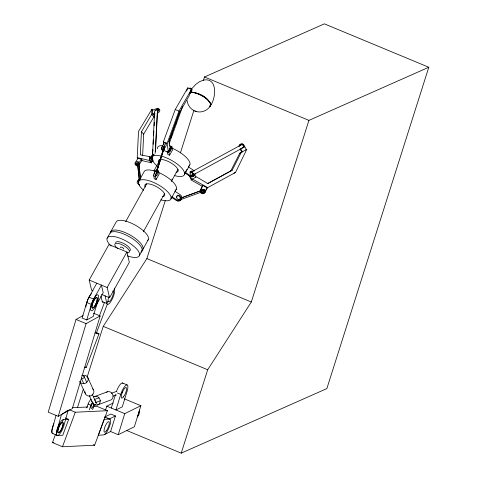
<?xml version="1.0" encoding="UTF-8"?>
<svg xmlns="http://www.w3.org/2000/svg" width="477" height="477" viewBox="0 0 477 477"><rect width="100%" height="100%" fill="white"/><g stroke="black" fill="none" stroke-linecap="round" stroke-linejoin="round"><path stroke-width="0.72" d="M138.127 158.591L137.233 157.631L138.515 131.39L151.901 109.239L152.801 110.193M151.901 109.239L151.65 114.45L141.436 131.765L140.31 154.846L149.587 156.635L150.488 157.589M142.623 155.788L143.678 134.156L153.892 116.841L154.017 114.236M151.71 161.578L151.644 162.854L149.402 160.463L149.587 156.635M154.554 114.307L153.338 114.778L152.533 113.92L152.723 110.109L156.981 108.47A2.516 1.58 -43.2 0 1 158.966 109.09A2.516 1.58 -43.2 0 1 157.869 111.618M157.786 109.328L157.756 109.954A1.687 1.061 -43.2 0 1 158.746 109.943M155.556 151.31L157.505 109.74L154.649 110.837L152.384 158.31M152.664 153.147L152.861 149.462M153.135 144.298L153.373 139.88M153.612 135.456L153.85 131.032M154.125 125.868L154.321 122.184M154.56 117.759L154.798 113.335M155.168 153.236L157.505 109.74M56.047 415.413L52.589 427.887A8.55 2.457 -67.4 0 0 52.082 432.615M57.21 429.813L61.444 414.561L68.205 410.041L63.978 425.287A8.55 2.457 -67.4 0 1 58.48 435.173A8.55 2.457 -67.4 0 1 57.21 429.813L58.331 429.061A5.73 1.646 -67.4 0 1 62.958 422.366A5.73 1.646 -67.4 0 1 60.501 431.214A5.73 1.646 -67.4 0 1 58.331 429.061M83.07 315.625L76.04 319.453L48.207 412.134L58.242 416.308L72.307 408.646L100.14 315.965L93.45 313.186M91.417 293.731A8.55 2.457 -67.4 0 0 86.772 302.531L82.11 318.04L86.736 319.96L93.212 316.43L97.868 300.921A8.55 2.457 -67.4 0 0 96.962 294.935A8.55 2.457 -67.4 0 0 91.393 304.451L86.736 319.96M58.242 416.308L86.075 323.627L100.14 315.965M105.685 409.683L106.776 406.171L113.228 403.005M111.296 408.056L115.464 394.586M120.747 394.384L115.923 409.976L122.273 406.851L127.097 391.259A8.55 2.457 -67.4 0 0 126.333 385.022A8.55 2.457 -67.4 0 0 120.747 394.384L117.443 393.006M105.787 417.703L104.469 417.154L110.819 414.03L115.446 415.956L110.616 431.548L104.266 434.666M110.241 431.393L118.23 434.708L124.747 413.642L140.882 405.718L124.241 398.802M140.882 405.718L134.365 426.784L118.23 434.708M156.14 172.072L163.492 148.681L164.01 148.466L156.217 173.27M156.325 172.149L163.683 148.758L164.201 148.544M156.885 171.142L164.01 148.466M77.453 407.626L83.284 389.25M87.094 377.235L103.235 326.346L146.874 258.606L165.328 200.429M171.404 181.272L172.078 179.143M180.407 152.896L193.906 110.33M203.363 80.53L204.484 76.982L324.354 23.85L428.793 67.251L326.858 388.594L181.218 453.15L126.942 430.594M181.218 453.15L207.68 369.753L251.313 302.007L308.923 120.389L428.793 67.251M168.763 142.003L179.781 111.391M170.897 137.567L172.149 134.091M175.655 124.348L176.407 122.261M169.085 144.012L182.608 106.443M163.79 144.567L163.396 141.782L175.244 109.519L187.783 87.851L191.504 89.396L189.148 95.811L179.4 112.858L168.989 141.228L170.116 147.667L168.387 152.372L164.666 150.827L164.374 148.741M168.387 152.372L167.117 143.327L178.964 111.063L191.504 89.396M186.608 91.059L187.783 87.851M93.003 406.738L97.386 406.529L107.42 410.703L94.631 445.22L62.487 446.746L52.446 442.578L55.517 434.291M62.314 422.223L63.286 419.599L68.664 419.343L62.773 435.245L57.395 435.501L52.774 433.575A8.55 2.457 -67.4 0 1 53.883 423.695M62.487 446.746L75.277 412.229L107.42 410.703M86.659 407.96L88.114 404.031A5.277 1.514 -67.4 0 1 91.107 399.231M89.277 409.797L90.97 405.217A5.277 1.514 -67.4 0 1 92.747 401.723M92.598 409.642L94.291 405.062L93.742 405.086M99.222 316.334L104.499 302.436M96.193 333.465L107.265 304.272M86.218 367.457L98.96 333.882M209.892 106.246L210.751 105.184L210.792 103.908C207.084 96.986 198.79 92.705 191.116 92.127C198.808 92.848 207.906 97.04 210.882 104.546L209.963 106.067M210.745 105.202C215.854 98.167 217.828 77.763 204.043 79.987M200.185 191.325A2.516 2.302 60.3 0 1 200.394 190.09L202.367 185.78L202.898 185.475L207.185 187.878L205.205 192.189L204.675 192.493A2.516 2.302 60.3 0 1 200.322 191.963M202.898 185.475L200.924 189.786A2.516 2.302 60.3 0 0 200.716 191.027M204.961 191.879L206.088 189.417M234.052 173.252L235.531 172.406L246.782 149.367L239.764 153.23L230.719 171.028L207.507 183.687M230.719 171.028L232.198 170.188L241.243 152.39L239.764 153.23M107.104 238.267L109.698 233.605A18.353 6.493 29.1 0 1 130.31 237.29A18.353 6.493 29.1 0 1 140.894 252.142M110.604 231.977L116.024 222.228A18.353 6.493 29.1 0 1 135.951 225.508A18.353 6.493 29.1 0 1 147.727 240.402M138.598 181.624L144.018 171.875A18.353 6.493 29.1 0 1 155.484 171.309M92.943 290.833L91.614 290.278L89.187 280.035L108.929 244.54L126.906 252.011L129.327 262.255L109.585 297.749L101.595 294.428M125.689 221.596L146.666 183.883M153.898 170.879L160.045 159.819M171.446 147.697L171.947 146.797L170.182 146.063A3.327 0.954 -67.4 0 0 169.49 145.819M157.965 172.006L158.465 171.112L156.695 170.378A3.327 0.954 -67.4 0 0 154.834 171.625A3.327 0.954 -67.4 0 0 153.672 175.816L154.369 178.774L156.134 179.507L159.163 174.063L158.465 171.112A3.327 0.954 -67.4 0 0 156.599 172.358A3.327 0.954 -67.4 0 0 155.436 176.556L156.134 179.507M85.938 306.741A8.55 2.457 -67.4 0 1 89.026 297.177L96.801 283.201M169.621 155.192L172.644 149.748L171.947 146.797A3.327 0.954 -67.4 0 0 170.086 148.043A3.327 0.954 -67.4 0 0 168.924 152.241L169.621 155.192L167.85 154.459L167.153 151.507L168.924 152.241M109.585 297.749L107.164 287.506L126.906 252.011M143.303 231.828L164.643 193.465M171.511 181.111L178.022 169.401M108.142 301.148L106.854 303.455L102.233 301.53L100.927 296.02M186.972 169.299L185.291 172.322L190.74 175.918A3.327 3.047 60.3 0 0 195.367 173.389M139.463 255.517L142.051 250.854M142.963 249.221L148.383 239.472M170.957 198.867L176.377 189.119M184.438 174.558L189.864 164.809M162.043 149.575A2.516 0.721 -67.4 0 1 161.304 149.068A2.516 0.721 -67.4 0 1 162.293 146.224L164.613 142.289M163.629 146.779L165.954 142.844L166.306 145.378L163.987 149.319A2.516 0.721 -67.4 0 1 162.645 150.022A2.516 0.721 -67.4 0 1 163.629 146.779L162.293 146.224M135.814 164.887A2.516 1.58 -43.2 0 0 138.795 163.247L141.347 159.175L142.152 160.033L139.6 164.106A2.516 1.58 -43.2 0 1 137.37 165.74A2.516 1.58 -43.2 0 1 135.784 164.863A2.516 1.58 -43.2 0 1 135.385 162.454L137.936 158.382L141.347 159.175M210.584 105.5C207.531 111.028 200.179 113.645 194.449 110.819L196.751 111.636M210.566 105.518L209.791 106.377A12.551 4.436 29.1 0 0 205.235 97.994A12.551 4.436 29.1 0 0 190.74 92.407M192.38 88.06L195.838 84.363L199.565 81.674L203.291 80.196M191.963 171.726L193.584 174.683L191.963 171.726L242.62 144.084L244.075 147.143M242.62 144.084L243.747 146.552M243.419 145.491L243.95 145.187L246.37 149.599M184.593 172.722L190.037 176.317L190.74 175.918M245.798 149.927L246.782 149.367M171.714 197.43L176.556 200.626L177.259 200.227A3.327 3.047 60.3 0 0 181.493 199.303A3.327 3.047 60.3 0 0 180.282 194.789L174.832 191.194M181.248 199.446L204.514 190.919L203.983 189.572L181.397 197.848M200.394 190.09L200.924 189.786L201.634 190.186M181.326 197.889L203.983 189.572M206.654 188.182L207.668 187.604L192.392 179.03L190.913 179.871L202.367 186.304M204.514 190.919L203.912 189.619M193.584 174.683L244.242 147.047M232.198 170.188L207.692 183.55L196.458 176.812L191.843 179.346L189.763 175.56M206.833 188.093L235.531 172.406M96.801 301.506L97.868 300.921M115.446 415.956L109.09 419.074L107.11 418.251M93.683 396.93L107.468 391.772A4.531 4.174 67.6 0 1 112.316 393.787L112.81 394.849A4.43 4.078 67.6 0 1 111.201 399.839L97.415 404.991A4.531 4.174 67.6 0 1 95.245 405.009M106.49 392.225L107.468 391.772M97.415 404.991L98.393 404.538A4.43 4.078 67.6 0 0 99.997 399.553L99.508 398.492A4.531 4.174 67.6 0 0 94.661 396.476M152.533 113.92L154.965 112.983M151.406 156.82L150.189 157.291L149.999 161.101L153.045 159.932M150.81 161.959L153.242 161.023M94.279 399.565L99.061 397.812M111.356 393.298L116.817 391.295M95.96 402.397L100.742 400.644M113.031 396.131L116.448 394.878M188.814 88.281L190.412 88.156L191.748 88.71A2.516 0.721 -67.4 0 1 191.694 90.988A2.516 0.721 -67.4 0 1 190.031 93.391M190.15 88.835L191.748 88.71M167.391 151.96L168.464 151.877M109.597 418.979L104.171 419.366L98.322 435.262L103.747 434.881A8.55 2.457 -67.4 0 0 109.382 426.742A8.55 2.457 -67.4 0 0 109.597 418.979L104.97 417.059M72.546 407.71L87.887 406.982M52.446 442.578L53.907 442.507M126.87 252.756L128.158 252.727A8.246 2.916 29.1 0 0 127.031 247.909A8.246 2.916 29.1 0 0 117.348 243.312L116.066 243.342A8.246 2.916 29.1 0 0 117.944 248.779M137.233 157.631L149.402 160.463M141.621 160.522L151.644 162.854M139.04 163.975L139.6 164.106L138.795 163.247M107.957 301.458L108.321 301.494L108.064 301.321M204.484 76.982L308.923 120.389M175.244 109.519L178.964 111.063M163.396 141.782L167.117 143.327M153.672 175.816L155.436 176.556M146.874 258.606L251.313 302.007M89.187 280.035L107.164 287.506M89.026 297.177L93.647 299.097L93.945 300.349M86.772 302.531L91.393 304.451M103.235 326.346L207.68 369.753M76.04 319.453L86.075 323.627M122.452 382.965L127.073 384.885M106.776 406.171L124.747 413.642M88.114 404.031L90.97 405.217M69.254 409.725L75.277 412.229M65.361 417.971L68.664 419.343M93.289 444.665L94.631 445.22M98.25 333.417L98.739 333.697A4.43 0.376 21.1 0 1 97.117 333.542L96.139 333.214A4.531 0.382 21.1 0 1 95.066 332.821M85.508 366.986L85.997 367.272A4.43 0.376 21.1 0 1 84.381 367.117M193.698 110.461C190.043 108.506 187.544 104.725 187.157 100.599M188.32 166.878L193.769 170.474A3.327 3.047 60.3 0 1 194.419 171.034M171.809 196.631L177.259 200.227M151.65 114.45L153.892 116.841M141.436 131.765L143.678 134.156M152.998 160.66L151.93 159.527A3.327 2.087 -43.2 0 1 150.893 156.844A3.327 2.087 -43.2 0 1 154.292 154.095M240.593 148.651L242.328 151.805L241.797 152.109L240.062 148.955M194.503 174.618L195.886 177.14M188.886 175.232L191.313 179.65M87.708 377.385L93.79 390.794A4.43 4.126 -27.1 0 1 91.423 395.528L90.332 395.94A4.531 4.215 -27.1 0 1 85.484 393.924L79.772 381.534A4.531 4.215 -27.1 0 0 84.62 383.55L85.717 383.138A4.43 4.126 -27.1 0 0 88.084 378.404L87.708 377.385A4.531 4.215 -27.1 0 0 82.861 375.369M83.946 376.234L86.683 382.172M92.162 394.062L96.121 402.648M81.376 378.392L83.815 383.681M89.288 395.564L92.031 401.509M92.639 402.832L93.248 404.15M85.484 393.924L85.109 392.899A4.43 4.126 -27.1 0 1 85.025 391.808M114.307 288.096L114.629 289.473A8.55 2.457 -67.4 0 1 111.642 300.254A8.55 2.457 -67.4 0 1 106.854 303.455L105.065 295.871M138.998 164.529L140.471 178.35M138.885 164.41L140.435 178.958M137.775 165.149L139.326 179.692M137.662 165.024L139.212 179.573M111.087 246.031A18.353 6.493 29.1 0 1 114.48 236.628A18.353 6.493 29.1 0 1 138.282 251.021A18.353 6.493 29.1 0 1 127.311 255.845M96.646 332.654A4.531 0.382 21.1 0 1 98.292 333.417M81.794 375.649A1.622 1.509 -27.1 0 1 83.874 376.109A1.622 1.509 -27.1 0 1 83.457 378.166A1.622 1.509 -27.1 0 1 81.305 378.058M92.771 388.892A4.531 4.215 -27.1 0 1 93.414 389.775M95.573 402.075A1.622 1.509 -27.1 0 1 96.086 404.061A1.622 1.509 -27.1 0 1 94.041 404.836A1.622 1.509 -27.1 0 1 93.17 402.993M93.122 403.166A1.622 1.497 67.6 0 1 92.413 402.755M122.213 391.981A1.622 1.497 67.6 0 1 121.873 392.702M123.364 249.006A1.711 0.608 29.1 0 0 123.132 248.01A1.711 0.608 29.1 0 0 121.122 247.056L120.854 247.062A1.711 0.608 29.1 0 0 120.735 247.682M115.696 242.71A8.246 2.916 29.1 0 1 116.972 241.714L118.254 241.678A8.246 2.916 29.1 0 1 127.186 245.655A8.246 2.916 29.1 0 1 129.935 250.741M205.205 192.189A2.516 2.302 60.3 0 1 201.139 192.255M201.491 191.015A1.687 1.544 60.3 0 1 203.601 189.482A1.687 1.544 60.3 0 1 204.186 192.237A1.687 1.544 60.3 0 1 201.586 191.438M203.828 190.442A1.687 1.544 60.3 0 1 202.677 192.946M201.622 189.87A1.687 1.544 60.3 0 1 203.548 190.102M239.567 146.141A2.516 2.302 60.3 0 1 243.95 145.187L243.282 145.551A1.687 1.544 60.3 0 0 242.692 144.907M243.306 147.202A1.687 1.544 60.3 0 1 241.952 147.942M240.39 145.765A1.687 1.544 60.3 0 1 242.31 144.722M239.037 146.445A2.516 2.302 60.3 0 1 241.964 144.251M190.228 171.619A2.516 2.302 60.3 0 1 192.583 171.768A2.23 2.039 60.3 0 0 190.055 171.958M190.055 172.918A1.687 1.544 60.3 0 1 192.791 173.085A1.687 1.544 60.3 0 1 191.462 175.476M190.096 172.65A1.687 1.544 60.3 0 1 192.356 173.592A1.687 1.544 60.3 0 1 191.343 175.751M138.777 164.315A1.687 1.061 -43.2 0 1 138.455 164.619M136.482 164.482A1.687 1.061 -43.2 0 1 138.425 162.323M158.835 109.173A2.516 1.58 -43.2 0 1 159.723 110.932A2.516 1.58 -43.2 0 1 157.601 113.138M155.46 110.926A1.687 1.061 -43.2 0 1 157.654 108.995A1.687 1.061 -43.2 0 1 157.547 111.207M180.795 199.708A3.327 3.047 60.3 0 1 176.556 200.626M176.568 196.274A2.23 2.039 60.3 0 1 179.984 197.192A2.23 2.039 60.3 0 1 178.1 200.09M140.804 178.41A3.327 2.087 -43.2 0 0 137.406 181.153A3.327 2.087 -43.2 0 0 138.449 183.842L139.511 184.975A3.327 2.087 -43.2 0 1 138.276 183.949M138.944 182.941A2.23 1.401 -43.2 0 1 138.163 181.385A2.23 1.401 -43.2 0 1 140.041 179.43M154.19 174.183A2.23 0.638 -67.4 0 1 154.304 173.688M154.476 173.151A2.23 0.638 -67.4 0 1 154.697 172.614M154.947 172.108A2.23 0.638 -67.4 0 1 155.222 171.672M143.583 190.311A18.353 6.493 29.1 0 1 144.614 179.775A18.353 6.493 29.1 0 1 168.918 193.215A18.353 6.493 29.1 0 1 160.838 199.851M158.877 172.614A18.353 6.493 29.1 0 1 175.22 190.406M145.229 187.056A11.198 3.959 29.1 0 1 156.635 186.745A11.198 3.959 29.1 0 1 162.609 196.667M110.443 233.17A18.353 6.493 29.1 0 1 129.827 234.863A18.353 6.493 29.1 0 1 141.806 250.508M194.276 175.393A3.327 3.047 60.3 0 1 190.037 176.317M193.579 174.284A2.23 2.039 60.3 0 1 191.587 175.774M194.282 173.884A2.23 2.039 60.3 0 1 191.575 175.202A2.23 2.039 60.3 0 1 190.347 172.155A2.23 2.039 60.3 0 1 193.268 171.374M152.431 158.626A2.23 1.401 -43.2 0 1 151.734 156.832A2.23 1.401 -43.2 0 1 154.011 154.989M157.064 165.996A18.353 6.493 29.1 0 1 158.102 155.46A18.353 6.493 29.1 0 1 182.405 168.9A18.353 6.493 29.1 0 1 174.32 175.542M157.344 148.758A18.353 6.493 29.1 0 1 162.585 145.634M171.762 148.043A18.353 6.493 29.1 0 1 188.701 166.097M158.358 161.816A11.198 3.959 29.1 0 1 170.969 162.919A11.198 3.959 29.1 0 1 176.096 172.352M161.685 148.55A1.687 0.483 -67.4 0 1 161.977 147.417M162.156 147.017A1.687 0.483 -67.4 0 1 162.353 146.648M162.758 146.099A1.687 0.483 -67.4 0 1 162.937 145.962M163.343 149.581A1.687 0.483 -67.4 0 1 163.367 147.84A1.687 0.483 -67.4 0 1 164.571 146.66A1.687 0.483 -67.4 0 1 163.718 149.212M190.412 88.156A2.516 0.721 -67.4 0 1 190.699 88.436M191.122 89.712A1.687 0.483 -67.4 0 1 191.647 90.231A1.687 0.483 -67.4 0 1 190.663 92.389A1.687 0.483 -67.4 0 1 190.138 91.87M190.52 90.684A1.687 0.483 -67.4 0 1 190.717 90.302M170.086 148.156A1.687 0.483 -67.4 0 1 170.39 149.45A1.687 0.483 -67.4 0 1 169.091 150.875M169.102 150.315A1.687 0.483 -67.4 0 1 169.186 149.939M169.484 149.128A1.687 0.483 -67.4 0 1 169.681 148.746M170.849 148.824A2.516 0.721 -67.4 0 1 170.659 149.432M170.712 147.149A2.516 0.721 -67.4 0 1 170.891 147.214M112.697 291.137A5.73 1.646 -67.4 0 1 112.566 296.324A5.73 1.646 -67.4 0 1 108.786 301.792A5.73 1.646 -67.4 0 1 108.923 296.605M103.199 302.49A8.55 2.457 -67.4 0 1 102.233 301.53M139.332 410.005A8.246 7.507 63.8 0 1 137.316 417.005M138.729 411.782A8.246 7.507 63.8 0 1 137.764 415.765M116.346 391.778A8.55 2.457 -67.4 0 1 122.977 383.365M57.395 435.501A8.55 2.457 -67.4 0 1 57.651 427.678A8.55 2.457 -67.4 0 1 63.286 419.599M53.054 433.575A8.55 2.457 -67.4 0 1 52.452 433.36M94.822 400.376A5.277 1.514 -67.4 0 1 95.036 400.847M94.023 404.234A3.536 1.014 -67.4 0 1 91.167 408.33A3.536 1.014 -67.4 0 1 92.705 402.85M91.387 401.079A3.536 1.014 -67.4 0 1 91.423 401.586M101.422 285.121L93.647 299.097A8.55 2.457 -67.4 0 0 90.66 309.877A8.55 2.457 -67.4 0 0 95.442 306.681L103.217 292.705L101.422 285.121M94.368 306.598A5.73 1.646 -67.4 0 0 97.07 297.6A5.73 1.646 -67.4 0 0 92.46 303.867A5.73 1.646 -67.4 0 0 94.368 306.598M136.923 164.166A1.687 1.061 -43.2 0 0 138.402 161.804A1.687 1.061 -43.2 0 0 135.945 162.585A1.687 1.061 -43.2 0 0 136.923 164.166M176.681 197.377A2.23 2.039 60.3 0 0 179.841 199.464A2.23 2.039 60.3 0 0 179.781 195.683A2.23 2.039 60.3 0 0 176.681 197.377M156.915 175.262A2.23 0.638 -67.4 0 0 157.869 171.815A2.23 0.638 -67.4 0 0 156.068 174.421A2.23 0.638 -67.4 0 0 156.915 175.262M170.396 150.947A2.23 0.638 -67.4 0 0 171.35 147.5A2.23 0.638 -67.4 0 0 169.55 150.112A2.23 0.638 -67.4 0 0 170.396 150.947M94.452 306.556A5.73 1.646 -67.4 0 0 96.909 297.708A5.73 1.646 -67.4 0 0 92.282 304.404A5.73 1.646 -67.4 0 0 94.452 306.556M123.585 396.822A5.73 1.646 -67.4 0 0 126.387 387.771A5.73 1.646 -67.4 0 0 121.796 393.865A5.73 1.646 -67.4 0 0 123.585 396.822M106.568 430.606A5.73 1.646 -67.4 0 0 109.036 421.751A5.73 1.646 -67.4 0 0 104.409 428.435A5.73 1.646 -67.4 0 0 106.568 430.606M60.221 431.256A5.73 1.646 -67.4 0 0 62.714 422.383A5.73 1.646 -67.4 0 0 58.093 429.008A5.73 1.646 -67.4 0 0 60.221 431.256"/></g></svg>
